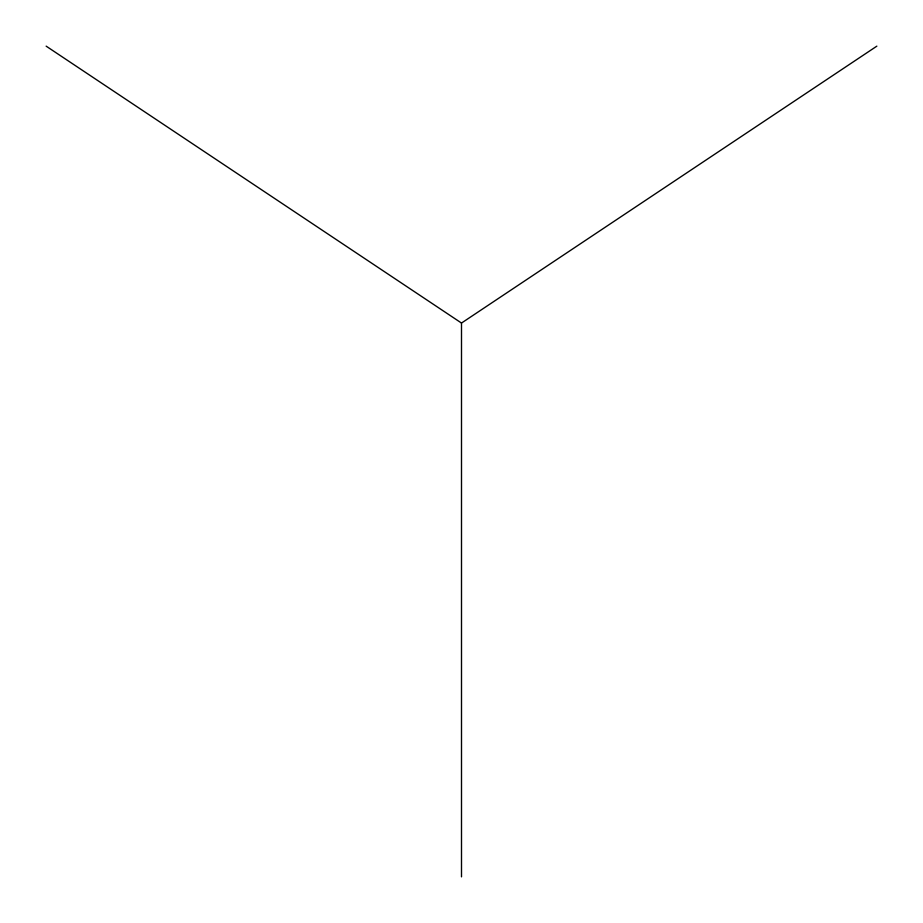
<?xml version="1.0" encoding="UTF-8"?>
<svg xmlns="http://www.w3.org/2000/svg" width="923" height="923" viewBox="0 0 923 923"><rect width="100%" height="100%" fill="white"/><g stroke="black" fill="none" stroke-linecap="round" stroke-linejoin="round"><path stroke-width="1.38" d="M461.5 876.85L461.5 323.05L876.85 46.15M46.15 46.15L461.5 323.05"/></g></svg>
